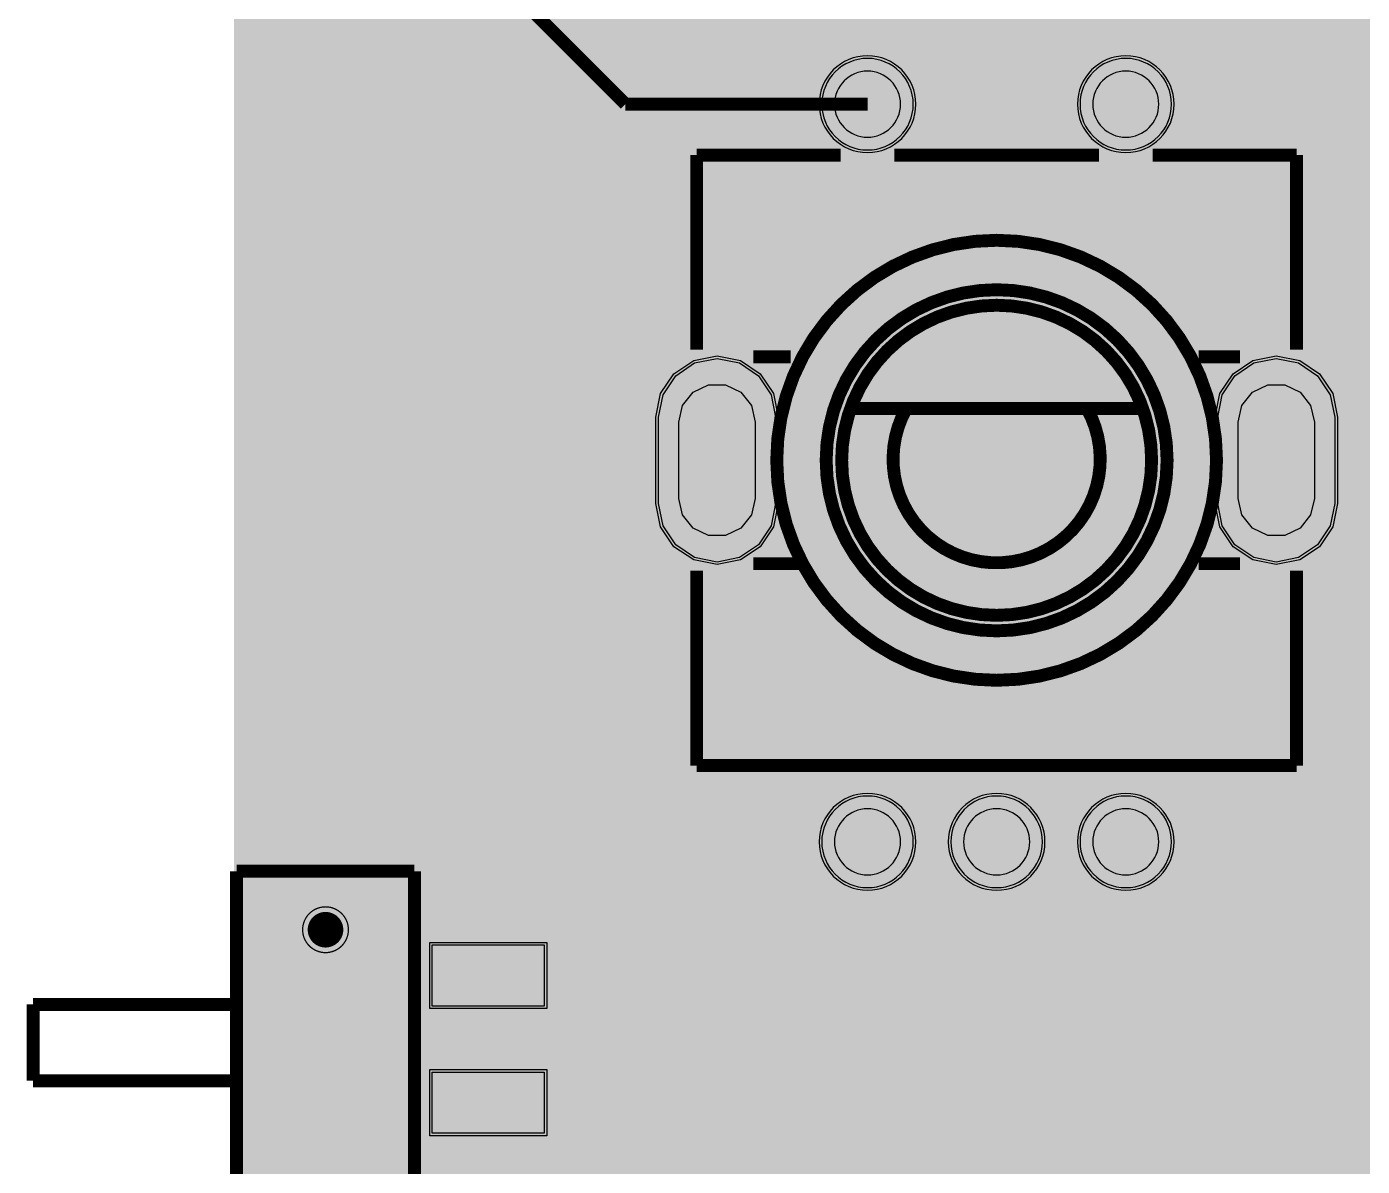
# Model space of a CAD drawing. Header units: millimetres. Extents: x -4.1 to 90, y 1 to 71.1.
# Drawn here: x -4.08 to 22.19, y 26.25 to 48.65 of the extents above; entities that cross this region are included whole.
import ezdxf

# ---------------------------------------------------------------- set-up
doc = ezdxf.new("R2010")
doc.units = ezdxf.units.MM
doc.header["$MEASUREMENT"] = 0
for name, color, linetype, true_color in [('Bottom-Layer', 7, 'Continuous', 0x0000ff), ('Bottom-Paste-Mask-Layer', 7, 'Continuous', 0x800000), ('Bottom-Solder-Mask-Layer', 7, 'Continuous', 0xaa00ff), ('Document-Layer', 7, 'Continuous', 0xffffff), ('Hole-Layer', 7, 'Continuous', 0x222222), ('Multi-Layer', 7, 'Continuous', 0xc0c0c0), ('Top-Layer', 7, 'Continuous', 0xff0000), ('Top-Paste-Mask-Layer', 7, 'Continuous', 0x808080), ('Top-Silkscreen-Layer', 7, 'Continuous', 0xffcc00), ('Top-Solder-Mask-Layer', 7, 'Continuous', 0x800080)]:
    doc.layers.add(name, color=color, linetype=linetype, true_color=true_color)

msp = doc.modelspace()

# ---------------------------------------------------------------- hatches: boundary and pattern name
at = {"layer": 'Bottom-Layer'}
for points in [[(11.56, 47.128, 1), (13.36, 47.128, 1)], [(16.64, 47.128, 1), (18.44, 47.128, 1)], [(10.65, 39.278), (10.562, 38.838), (10.313, 38.465), (9.94, 38.216), (9.5, 38.128), (9.06, 38.216), (8.687, 38.465), (8.438, 38.838), (8.35, 39.278), (8.35, 40.978), (8.438, 41.418), (8.687, 41.791), (9.06, 42.041), (9.5, 42.128), (9.94, 42.041), (10.313, 41.791), (10.562, 41.418), (10.65, 40.978)], [(21.65, 39.278), (21.562, 38.838), (21.313, 38.465), (20.94, 38.216), (20.5, 38.128), (20.06, 38.216), (19.687, 38.465), (19.438, 38.838), (19.35, 39.278), (19.35, 40.978), (19.438, 41.418), (19.687, 41.791), (20.06, 42.041), (20.5, 42.128), (20.94, 42.041), (21.313, 41.791), (21.562, 41.418), (21.65, 40.978)], [(11.56, 32.628, 1), (13.36, 32.628, 1)], [(14.1, 32.628, 1), (15.9, 32.628, 1)], [(16.64, 32.628, 1), (18.44, 32.628, 1)]]:
    msp.add_hatch(color=256, dxfattribs=at).paths.add_polyline_path(points)
at = {"layer": 'Bottom-Paste-Mask-Layer'}
for points in [[(11.56, 47.128, 1), (13.36, 47.128, 1)], [(16.64, 47.128, 1), (18.44, 47.128, 1)], [(10.65, 39.278), (10.562, 38.838), (10.313, 38.465), (9.94, 38.216), (9.5, 38.128), (9.06, 38.216), (8.687, 38.465), (8.438, 38.838), (8.35, 39.278), (8.35, 40.978), (8.438, 41.418), (8.687, 41.791), (9.06, 42.041), (9.5, 42.128), (9.94, 42.041), (10.313, 41.791), (10.562, 41.418), (10.65, 40.978)], [(21.65, 39.278), (21.562, 38.838), (21.313, 38.465), (20.94, 38.216), (20.5, 38.128), (20.06, 38.216), (19.687, 38.465), (19.438, 38.838), (19.35, 39.278), (19.35, 40.978), (19.438, 41.418), (19.687, 41.791), (20.06, 42.041), (20.5, 42.128), (20.94, 42.041), (21.313, 41.791), (21.562, 41.418), (21.65, 40.978)], [(11.56, 32.628, 1), (13.36, 32.628, 1)], [(14.1, 32.628, 1), (15.9, 32.628, 1)], [(16.64, 32.628, 1), (18.44, 32.628, 1)]]:
    msp.add_hatch(color=256, dxfattribs=at).paths.add_polyline_path(points)
at = {"layer": 'Bottom-Solder-Mask-Layer'}
for points in [[(11.509, 47.128, 1), (13.411, 47.128, 1)], [(16.589, 47.128, 1), (18.491, 47.128, 1)], [(10.701, 39.278), (10.609, 38.819), (10.349, 38.429), (9.96, 38.169), (9.5, 38.077), (9.041, 38.169), (8.651, 38.429), (8.391, 38.819), (8.299, 39.278), (8.299, 40.978), (8.391, 41.438), (8.651, 41.827), (9.041, 42.088), (9.5, 42.179), (9.96, 42.088), (10.349, 41.827), (10.609, 41.438), (10.701, 40.978)], [(21.701, 39.278), (21.609, 38.819), (21.349, 38.429), (20.96, 38.169), (20.5, 38.077), (20.041, 38.169), (19.651, 38.429), (19.391, 38.819), (19.299, 39.278), (19.299, 40.978), (19.391, 41.438), (19.651, 41.827), (20.041, 42.088), (20.5, 42.179), (20.96, 42.088), (21.349, 41.827), (21.609, 41.438), (21.701, 40.978)], [(11.509, 32.628, 1), (13.411, 32.628, 1)], [(14.049, 32.628, 1), (15.951, 32.628, 1)], [(16.589, 32.628, 1), (18.491, 32.628, 1)]]:
    msp.add_hatch(color=256, dxfattribs=at).paths.add_polyline_path(points)
at = {"layer": 'Hole-Layer'}
for points in [[(11.81, 47.128, 1), (13.11, 47.128, 1)], [(16.89, 47.128, 1), (18.19, 47.128, 1)], [(10.25, 39.378), (10.176, 39.053), (9.968, 38.792), (9.667, 38.647), (9.333, 38.647), (9.032, 38.792), (8.824, 39.053), (8.75, 39.378), (8.75, 40.878), (8.824, 41.204), (9.032, 41.465), (9.333, 41.609), (9.667, 41.609), (9.968, 41.465), (10.176, 41.204), (10.25, 40.878)], [(21.25, 39.378), (21.176, 39.053), (20.968, 38.792), (20.667, 38.647), (20.333, 38.647), (20.032, 38.792), (19.824, 39.053), (19.75, 39.378), (19.75, 40.878), (19.824, 41.204), (20.032, 41.465), (20.333, 41.609), (20.667, 41.609), (20.968, 41.465), (21.176, 41.204), (21.25, 40.878)], [(11.81, 32.628, 1), (13.11, 32.628, 1)], [(14.35, 32.628, 1), (15.65, 32.628, 1)], [(16.89, 32.628, 1), (18.19, 32.628, 1)]]:
    msp.add_hatch(color=256, dxfattribs=at).paths.add_polyline_path(points)
at = {"layer": 'Multi-Layer'}
for points in [[(11.56, 47.128, 1), (13.36, 47.128, 1)], [(11.56, 47.128, 1), (13.36, 47.128, 1)], [(11.56, 47.128, 1), (13.36, 47.128, 1)], [(16.64, 47.128, 1), (18.44, 47.128, 1)], [(16.64, 47.128, 1), (18.44, 47.128, 1)], [(16.64, 47.128, 1), (18.44, 47.128, 1)], [(10.65, 39.278), (10.562, 38.838), (10.313, 38.465), (9.94, 38.216), (9.5, 38.128), (9.06, 38.216), (8.687, 38.465), (8.438, 38.838), (8.35, 39.278), (8.35, 40.978), (8.438, 41.418), (8.687, 41.791), (9.06, 42.041), (9.5, 42.128), (9.94, 42.041), (10.313, 41.791), (10.562, 41.418), (10.65, 40.978)], [(10.65, 39.278), (10.562, 38.838), (10.313, 38.465), (9.94, 38.216), (9.5, 38.128), (9.06, 38.216), (8.687, 38.465), (8.438, 38.838), (8.35, 39.278), (8.35, 40.978), (8.438, 41.418), (8.687, 41.791), (9.06, 42.041), (9.5, 42.128), (9.94, 42.041), (10.313, 41.791), (10.562, 41.418), (10.65, 40.978)], [(10.65, 39.278), (10.562, 38.838), (10.313, 38.465), (9.94, 38.216), (9.5, 38.128), (9.06, 38.216), (8.687, 38.465), (8.438, 38.838), (8.35, 39.278), (8.35, 40.978), (8.438, 41.418), (8.687, 41.791), (9.06, 42.041), (9.5, 42.128), (9.94, 42.041), (10.313, 41.791), (10.562, 41.418), (10.65, 40.978)], [(21.65, 39.278), (21.562, 38.838), (21.313, 38.465), (20.94, 38.216), (20.5, 38.128), (20.06, 38.216), (19.687, 38.465), (19.438, 38.838), (19.35, 39.278), (19.35, 40.978), (19.438, 41.418), (19.687, 41.791), (20.06, 42.041), (20.5, 42.128), (20.94, 42.041), (21.313, 41.791), (21.562, 41.418), (21.65, 40.978)], [(21.65, 39.278), (21.562, 38.838), (21.313, 38.465), (20.94, 38.216), (20.5, 38.128), (20.06, 38.216), (19.687, 38.465), (19.438, 38.838), (19.35, 39.278), (19.35, 40.978), (19.438, 41.418), (19.687, 41.791), (20.06, 42.041), (20.5, 42.128), (20.94, 42.041), (21.313, 41.791), (21.562, 41.418), (21.65, 40.978)], [(21.65, 39.278), (21.562, 38.838), (21.313, 38.465), (20.94, 38.216), (20.5, 38.128), (20.06, 38.216), (19.687, 38.465), (19.438, 38.838), (19.35, 39.278), (19.35, 40.978), (19.438, 41.418), (19.687, 41.791), (20.06, 42.041), (20.5, 42.128), (20.94, 42.041), (21.313, 41.791), (21.562, 41.418), (21.65, 40.978)], [(11.56, 32.628, 1), (13.36, 32.628, 1)], [(11.56, 32.628, 1), (13.36, 32.628, 1)], [(11.56, 32.628, 1), (13.36, 32.628, 1)], [(14.1, 32.628, 1), (15.9, 32.628, 1)], [(14.1, 32.628, 1), (15.9, 32.628, 1)], [(14.1, 32.628, 1), (15.9, 32.628, 1)], [(16.64, 32.628, 1), (18.44, 32.628, 1)], [(16.64, 32.628, 1), (18.44, 32.628, 1)], [(16.64, 32.628, 1), (18.44, 32.628, 1)], [(1.35, 30.9, 1), (2.25, 30.9, 1)], [(1.35, 30.9, 1), (2.25, 30.9, 1)]]:
    msp.add_hatch(color=256, dxfattribs=at).paths.add_polyline_path(points)
at = {"layer": 'Top-Layer'}
for points in [[(0, 4.049), (0, 68.049), (0.075, 68.717), (0.297, 69.351), (0.655, 69.92), (1.13, 70.395), (1.698, 70.752), (2.332, 70.974), (3, 71.049), (87, 71.049), (87.668, 70.974), (88.302, 70.752), (88.871, 70.395), (89.346, 69.92), (89.703, 69.351), (89.925, 68.717), (90, 68.049), (90, 4.049), (89.925, 3.381), (89.703, 2.747), (89.346, 2.179), (88.871, 1.704), (88.302, 1.346), (87.668, 1.124), (87, 1.049), (3, 1.049), (2.332, 1.124), (1.698, 1.346), (1.13, 1.704), (0.655, 2.179), (0.297, 2.747), (0.075, 3.381)], [(11.56, 47.128, 1), (13.36, 47.128, 1)], [(16.64, 47.128, 1), (18.44, 47.128, 1)], [(10.65, 39.278), (10.562, 38.838), (10.313, 38.465), (9.94, 38.216), (9.5, 38.128), (9.06, 38.216), (8.687, 38.465), (8.438, 38.838), (8.35, 39.278), (8.35, 40.978), (8.438, 41.418), (8.687, 41.791), (9.06, 42.041), (9.5, 42.128), (9.94, 42.041), (10.313, 41.791), (10.562, 41.418), (10.65, 40.978)], [(21.65, 39.278), (21.562, 38.838), (21.313, 38.465), (20.94, 38.216), (20.5, 38.128), (20.06, 38.216), (19.687, 38.465), (19.438, 38.838), (19.35, 39.278), (19.35, 40.978), (19.438, 41.418), (19.687, 41.791), (20.06, 42.041), (20.5, 42.128), (20.94, 42.041), (21.313, 41.791), (21.562, 41.418), (21.65, 40.978)], [(11.56, 32.628, 1), (13.36, 32.628, 1)], [(14.1, 32.628, 1), (15.9, 32.628, 1)], [(16.64, 32.628, 1), (18.44, 32.628, 1)], [(3.9, 30.6), (6.1, 30.6), (6.1, 29.4), (3.9, 29.4)], [(3.9, 28.1), (6.1, 28.1), (6.1, 26.9), (3.9, 26.9)]]:
    msp.add_hatch(color=256, dxfattribs=at).paths.add_polyline_path(points)
at = {"layer": 'Top-Paste-Mask-Layer'}
for points in [[(11.56, 47.128, 1), (13.36, 47.128, 1)], [(16.64, 47.128, 1), (18.44, 47.128, 1)], [(10.65, 39.278), (10.562, 38.838), (10.313, 38.465), (9.94, 38.216), (9.5, 38.128), (9.06, 38.216), (8.687, 38.465), (8.438, 38.838), (8.35, 39.278), (8.35, 40.978), (8.438, 41.418), (8.687, 41.791), (9.06, 42.041), (9.5, 42.128), (9.94, 42.041), (10.313, 41.791), (10.562, 41.418), (10.65, 40.978)], [(21.65, 39.278), (21.562, 38.838), (21.313, 38.465), (20.94, 38.216), (20.5, 38.128), (20.06, 38.216), (19.687, 38.465), (19.438, 38.838), (19.35, 39.278), (19.35, 40.978), (19.438, 41.418), (19.687, 41.791), (20.06, 42.041), (20.5, 42.128), (20.94, 42.041), (21.313, 41.791), (21.562, 41.418), (21.65, 40.978)], [(11.56, 32.628, 1), (13.36, 32.628, 1)], [(14.1, 32.628, 1), (15.9, 32.628, 1)], [(16.64, 32.628, 1), (18.44, 32.628, 1)], [(3.9, 30.6), (6.1, 30.6), (6.1, 29.4), (3.9, 29.4)], [(3.9, 28.1), (6.1, 28.1), (6.1, 26.9), (3.9, 26.9)]]:
    msp.add_hatch(color=256, dxfattribs=at).paths.add_polyline_path(points)
at = {"layer": 'Top-Solder-Mask-Layer'}
for points in [[(11.509, 47.128, 1), (13.411, 47.128, 1)], [(16.589, 47.128, 1), (18.491, 47.128, 1)], [(10.701, 39.278), (10.609, 38.819), (10.349, 38.429), (9.96, 38.169), (9.5, 38.077), (9.041, 38.169), (8.651, 38.429), (8.391, 38.819), (8.299, 39.278), (8.299, 40.978), (8.391, 41.438), (8.651, 41.827), (9.041, 42.088), (9.5, 42.179), (9.96, 42.088), (10.349, 41.827), (10.609, 41.438), (10.701, 40.978)], [(21.701, 39.278), (21.609, 38.819), (21.349, 38.429), (20.96, 38.169), (20.5, 38.077), (20.041, 38.169), (19.651, 38.429), (19.391, 38.819), (19.299, 39.278), (19.299, 40.978), (19.391, 41.438), (19.651, 41.827), (20.041, 42.088), (20.5, 42.179), (20.96, 42.088), (21.349, 41.827), (21.609, 41.438), (21.701, 40.978)], [(11.509, 32.628, 1), (13.411, 32.628, 1)], [(14.049, 32.628, 1), (15.951, 32.628, 1)], [(16.589, 32.628, 1), (18.491, 32.628, 1)], [(3.849, 30.651), (6.151, 30.651), (6.151, 29.349), (3.849, 29.349)], [(3.849, 28.151), (6.151, 28.151), (6.151, 26.849), (3.849, 26.849)]]:
    msp.add_hatch(color=256, dxfattribs=at).paths.add_polyline_path(points)

# ---------------------------------------------------------------- linework, layer by layer
at = {"layer": 'Bottom-Layer'}
for points in [[(11.56, 47.128, 1), (13.36, 47.128, 1)], [(16.64, 47.128, 1), (18.44, 47.128, 1)], [(11.56, 32.628, 1), (13.36, 32.628, 1)], [(14.1, 32.628, 1), (15.9, 32.628, 1)], [(16.64, 32.628, 1), (18.44, 32.628, 1)]]:
    msp.add_lwpolyline(points, format="xyb", close=True, dxfattribs=at)
for points in [[(10.65, 39.278), (10.562, 38.838), (10.313, 38.465), (9.94, 38.216), (9.5, 38.128), (9.06, 38.216), (8.687, 38.465), (8.438, 38.838), (8.35, 39.278), (8.35, 40.978), (8.438, 41.418), (8.687, 41.791), (9.06, 42.041), (9.5, 42.128), (9.94, 42.041), (10.313, 41.791), (10.562, 41.418), (10.65, 40.978)], [(21.65, 39.278), (21.562, 38.838), (21.313, 38.465), (20.94, 38.216), (20.5, 38.128), (20.06, 38.216), (19.687, 38.465), (19.438, 38.838), (19.35, 39.278), (19.35, 40.978), (19.438, 41.418), (19.687, 41.791), (20.06, 42.041), (20.5, 42.128), (20.94, 42.041), (21.313, 41.791), (21.562, 41.418), (21.65, 40.978)]]:
    msp.add_lwpolyline(points, close=True, dxfattribs=at)
at = {"layer": 'Bottom-Paste-Mask-Layer'}
for points in [[(11.56, 47.128, 1), (13.36, 47.128, 1)], [(16.64, 47.128, 1), (18.44, 47.128, 1)], [(11.56, 32.628, 1), (13.36, 32.628, 1)], [(14.1, 32.628, 1), (15.9, 32.628, 1)], [(16.64, 32.628, 1), (18.44, 32.628, 1)]]:
    msp.add_lwpolyline(points, format="xyb", close=True, dxfattribs=at)
for points in [[(10.65, 39.278), (10.562, 38.838), (10.313, 38.465), (9.94, 38.216), (9.5, 38.128), (9.06, 38.216), (8.687, 38.465), (8.438, 38.838), (8.35, 39.278), (8.35, 40.978), (8.438, 41.418), (8.687, 41.791), (9.06, 42.041), (9.5, 42.128), (9.94, 42.041), (10.313, 41.791), (10.562, 41.418), (10.65, 40.978)], [(21.65, 39.278), (21.562, 38.838), (21.313, 38.465), (20.94, 38.216), (20.5, 38.128), (20.06, 38.216), (19.687, 38.465), (19.438, 38.838), (19.35, 39.278), (19.35, 40.978), (19.438, 41.418), (19.687, 41.791), (20.06, 42.041), (20.5, 42.128), (20.94, 42.041), (21.313, 41.791), (21.562, 41.418), (21.65, 40.978)]]:
    msp.add_lwpolyline(points, close=True, dxfattribs=at)
at = {"layer": 'Bottom-Solder-Mask-Layer'}
for points in [[(11.509, 47.128, 1), (13.411, 47.128), (13.411, 47.128, 1), (11.509, 47.128)], [(11.509, 32.628, 1), (13.411, 32.628), (13.411, 32.628, 1), (11.509, 32.628)], [(14.049, 32.628, 1), (15.951, 32.628), (15.951, 32.628, 1), (14.049, 32.628)]]:
    msp.add_lwpolyline(points, format="xyb", dxfattribs=at)
for points in [[(16.589, 47.128, 1), (18.491, 47.128, 1)], [(16.589, 32.628, 1), (18.491, 32.628, 1)]]:
    msp.add_lwpolyline(points, format="xyb", close=True, dxfattribs=at)
for points in [[(10.701, 39.278), (10.609, 38.819), (10.349, 38.429), (9.96, 38.169), (9.5, 38.077), (9.041, 38.169), (8.651, 38.429), (8.391, 38.819), (8.299, 39.278), (8.299, 40.978), (8.391, 41.438), (8.651, 41.827), (9.041, 42.088), (9.5, 42.179), (9.96, 42.088), (10.349, 41.827), (10.609, 41.438), (10.701, 40.978)], [(21.701, 39.278), (21.609, 38.819), (21.349, 38.429), (20.96, 38.169), (20.5, 38.077), (20.041, 38.169), (19.651, 38.429), (19.391, 38.819), (19.299, 39.278), (19.299, 40.978), (19.391, 41.438), (19.651, 41.827), (20.041, 42.088), (20.5, 42.179), (20.96, 42.088), (21.349, 41.827), (21.609, 41.438), (21.701, 40.978)]]:
    msp.add_lwpolyline(points, close=True, dxfattribs=at)
at = {"layer": 'Document-Layer', "const_width": 0.35}
msp.add_lwpolyline([(1.625, 30.9, 1), (1.975, 30.9, 1)], format="xyb", close=True, dxfattribs=at)
msp.add_lwpolyline([(1.625, 30.9, 1), (1.975, 30.9, 1)], format="xyb", close=True, dxfattribs=at)
at = {"layer": 'Hole-Layer'}
for points in [[(11.81, 47.128, 1), (13.11, 47.128, 1)], [(16.89, 47.128, 1), (18.19, 47.128, 1)], [(11.81, 32.628, 1), (13.11, 32.628, 1)], [(14.35, 32.628, 1), (15.65, 32.628, 1)], [(16.89, 32.628, 1), (18.19, 32.628, 1)]]:
    msp.add_lwpolyline(points, format="xyb", close=True, dxfattribs=at)
for points in [[(10.25, 39.378), (10.176, 39.053), (9.968, 38.792), (9.667, 38.647), (9.333, 38.647), (9.032, 38.792), (8.824, 39.053), (8.75, 39.378), (8.75, 40.878), (8.824, 41.204), (9.032, 41.465), (9.333, 41.609), (9.667, 41.609), (9.968, 41.465), (10.176, 41.204), (10.25, 40.878)], [(21.25, 39.378), (21.176, 39.053), (20.968, 38.792), (20.667, 38.647), (20.333, 38.647), (20.032, 38.792), (19.824, 39.053), (19.75, 39.378), (19.75, 40.878), (19.824, 41.204), (20.032, 41.465), (20.333, 41.609), (20.667, 41.609), (20.968, 41.465), (21.176, 41.204), (21.25, 40.878)]]:
    msp.add_lwpolyline(points, close=True, dxfattribs=at)
at = {"layer": 'Multi-Layer'}
for points in [[(11.56, 47.128, 1), (13.36, 47.128, 1)], [(11.56, 47.128, 1), (13.36, 47.128, 1)], [(11.56, 47.128, 1), (13.36, 47.128, 1)], [(16.64, 47.128, 1), (18.44, 47.128, 1)], [(16.64, 47.128, 1), (18.44, 47.128, 1)], [(16.64, 47.128, 1), (18.44, 47.128, 1)], [(11.56, 32.628, 1), (13.36, 32.628, 1)], [(11.56, 32.628, 1), (13.36, 32.628, 1)], [(11.56, 32.628, 1), (13.36, 32.628, 1)], [(14.1, 32.628, 1), (15.9, 32.628, 1)], [(14.1, 32.628, 1), (15.9, 32.628, 1)], [(14.1, 32.628, 1), (15.9, 32.628, 1)], [(16.64, 32.628, 1), (18.44, 32.628, 1)], [(16.64, 32.628, 1), (18.44, 32.628, 1)], [(16.64, 32.628, 1), (18.44, 32.628, 1)]]:
    msp.add_lwpolyline(points, format="xyb", close=True, dxfattribs=at)
for points in [[(10.65, 39.278), (10.562, 38.838), (10.313, 38.465), (9.94, 38.216), (9.5, 38.128), (9.06, 38.216), (8.687, 38.465), (8.438, 38.838), (8.35, 39.278), (8.35, 40.978), (8.438, 41.418), (8.687, 41.791), (9.06, 42.041), (9.5, 42.128), (9.94, 42.041), (10.313, 41.791), (10.562, 41.418), (10.65, 40.978)], [(10.65, 39.278), (10.562, 38.838), (10.313, 38.465), (9.94, 38.216), (9.5, 38.128), (9.06, 38.216), (8.687, 38.465), (8.438, 38.838), (8.35, 39.278), (8.35, 40.978), (8.438, 41.418), (8.687, 41.791), (9.06, 42.041), (9.5, 42.128), (9.94, 42.041), (10.313, 41.791), (10.562, 41.418), (10.65, 40.978)], [(10.65, 39.278), (10.562, 38.838), (10.313, 38.465), (9.94, 38.216), (9.5, 38.128), (9.06, 38.216), (8.687, 38.465), (8.438, 38.838), (8.35, 39.278), (8.35, 40.978), (8.438, 41.418), (8.687, 41.791), (9.06, 42.041), (9.5, 42.128), (9.94, 42.041), (10.313, 41.791), (10.562, 41.418), (10.65, 40.978)], [(21.65, 39.278), (21.562, 38.838), (21.313, 38.465), (20.94, 38.216), (20.5, 38.128), (20.06, 38.216), (19.687, 38.465), (19.438, 38.838), (19.35, 39.278), (19.35, 40.978), (19.438, 41.418), (19.687, 41.791), (20.06, 42.041), (20.5, 42.128), (20.94, 42.041), (21.313, 41.791), (21.562, 41.418), (21.65, 40.978)], [(21.65, 39.278), (21.562, 38.838), (21.313, 38.465), (20.94, 38.216), (20.5, 38.128), (20.06, 38.216), (19.687, 38.465), (19.438, 38.838), (19.35, 39.278), (19.35, 40.978), (19.438, 41.418), (19.687, 41.791), (20.06, 42.041), (20.5, 42.128), (20.94, 42.041), (21.313, 41.791), (21.562, 41.418), (21.65, 40.978)], [(21.65, 39.278), (21.562, 38.838), (21.313, 38.465), (20.94, 38.216), (20.5, 38.128), (20.06, 38.216), (19.687, 38.465), (19.438, 38.838), (19.35, 39.278), (19.35, 40.978), (19.438, 41.418), (19.687, 41.791), (20.06, 42.041), (20.5, 42.128), (20.94, 42.041), (21.313, 41.791), (21.562, 41.418), (21.65, 40.978)]]:
    msp.add_lwpolyline(points, close=True, dxfattribs=at)
at = {"layer": 'Multi-Layer', "const_width": 0.0254}
msp.add_lwpolyline([(1.35, 30.9, 1), (2.25, 30.9, 1)], format="xyb", close=True, dxfattribs=at)
msp.add_lwpolyline([(1.35, 30.9, 1), (2.25, 30.9, 1)], format="xyb", close=True, dxfattribs=at)
at = {"layer": 'Top-Layer'}
for points, const_width in [([(87, 1.049), (3, 1.049), (2.332, 1.124), (1.698, 1.346), (1.13, 1.704), (0.655, 2.179), (0.297, 2.747), (0.075, 3.381), (0, 4.049), (0, 68.049), (0.075, 68.717), (0.297, 69.351), (0.655, 69.92), (1.13, 70.395), (1.698, 70.752), (2.332, 70.974), (3, 71.049), (87, 71.049)], 0.00508), ([(2.955, 51.872), (7.699, 47.128)], 0.254), ([(7.699, 47.128), (12.46, 47.128)], 0.254)]:
    msp.add_lwpolyline(points, dxfattribs=dict(at, const_width=const_width))
for points in [[(11.56, 47.128, 1), (13.36, 47.128, 1)], [(16.64, 47.128, 1), (18.44, 47.128, 1)], [(11.56, 32.628, 1), (13.36, 32.628, 1)], [(14.1, 32.628, 1), (15.9, 32.628, 1)], [(16.64, 32.628, 1), (18.44, 32.628, 1)]]:
    msp.add_lwpolyline(points, format="xyb", close=True, dxfattribs=at)
for points in [[(10.65, 39.278), (10.562, 38.838), (10.313, 38.465), (9.94, 38.216), (9.5, 38.128), (9.06, 38.216), (8.687, 38.465), (8.438, 38.838), (8.35, 39.278), (8.35, 40.978), (8.438, 41.418), (8.687, 41.791), (9.06, 42.041), (9.5, 42.128), (9.94, 42.041), (10.313, 41.791), (10.562, 41.418), (10.65, 40.978)], [(21.65, 39.278), (21.562, 38.838), (21.313, 38.465), (20.94, 38.216), (20.5, 38.128), (20.06, 38.216), (19.687, 38.465), (19.438, 38.838), (19.35, 39.278), (19.35, 40.978), (19.438, 41.418), (19.687, 41.791), (20.06, 42.041), (20.5, 42.128), (20.94, 42.041), (21.313, 41.791), (21.562, 41.418), (21.65, 40.978)], [(3.9, 30.6), (6.1, 30.6), (6.1, 29.4), (3.9, 29.4)], [(3.9, 28.1), (6.1, 28.1), (6.1, 26.9), (3.9, 26.9)]]:
    msp.add_lwpolyline(points, close=True, dxfattribs=at)
at = {"layer": 'Top-Paste-Mask-Layer'}
for points in [[(11.56, 47.128, 1), (13.36, 47.128, 1)], [(16.64, 47.128, 1), (18.44, 47.128, 1)], [(11.56, 32.628, 1), (13.36, 32.628, 1)], [(14.1, 32.628, 1), (15.9, 32.628, 1)], [(16.64, 32.628, 1), (18.44, 32.628, 1)]]:
    msp.add_lwpolyline(points, format="xyb", close=True, dxfattribs=at)
for points in [[(10.65, 39.278), (10.562, 38.838), (10.313, 38.465), (9.94, 38.216), (9.5, 38.128), (9.06, 38.216), (8.687, 38.465), (8.438, 38.838), (8.35, 39.278), (8.35, 40.978), (8.438, 41.418), (8.687, 41.791), (9.06, 42.041), (9.5, 42.128), (9.94, 42.041), (10.313, 41.791), (10.562, 41.418), (10.65, 40.978)], [(21.65, 39.278), (21.562, 38.838), (21.313, 38.465), (20.94, 38.216), (20.5, 38.128), (20.06, 38.216), (19.687, 38.465), (19.438, 38.838), (19.35, 39.278), (19.35, 40.978), (19.438, 41.418), (19.687, 41.791), (20.06, 42.041), (20.5, 42.128), (20.94, 42.041), (21.313, 41.791), (21.562, 41.418), (21.65, 40.978)], [(3.9, 30.6), (6.1, 30.6), (6.1, 29.4), (3.9, 29.4)], [(3.9, 28.1), (6.1, 28.1), (6.1, 26.9), (3.9, 26.9)]]:
    msp.add_lwpolyline(points, close=True, dxfattribs=at)
at = {"layer": 'Top-Silkscreen-Layer', "const_width": 0.254}
for points in [[(9.1, 46.128), (9.1, 42.3)], [(9.1, 46.128), (11.934, 46.128)], [(9.1, 46.128), (9.1, 42.3)], [(9.1, 46.128), (9.1, 42.3)], [(9.1, 46.128), (11.934, 46.128)], [(9.1, 46.128), (9.1, 42.3)], [(12.986, 46.128), (17.014, 46.128)], [(12.986, 46.128), (17.014, 46.128)], [(18.066, 46.128), (20.9, 46.128)], [(18.066, 46.128), (20.9, 46.128)], [(20.9, 42.3), (20.9, 46.128)], [(20.9, 42.3), (20.9, 46.128)], [(10.949, 42.16), (10.212, 42.16)], [(10.949, 42.16), (10.212, 42.16)], [(19.788, 42.16), (18.975, 42.16)], [(19.788, 42.16), (18.975, 42.16)], [(12.206, 41.144), (17.794, 41.144)], [(12.206, 41.144), (17.794, 41.144)], [(10.212, 38.096), (11.19, 38.096)], [(10.212, 38.096), (11.19, 38.096)], [(19.788, 38.096), (18.975, 38.096)], [(19.788, 38.096), (18.975, 38.096)], [(9.1, 37.956), (9.1, 34.128)], [(9.1, 37.956), (9.1, 34.128)], [(9.1, 37.956), (9.1, 34.128)], [(9.1, 37.956), (9.1, 34.128)], [(20.9, 34.128), (20.9, 37.956)], [(20.9, 34.128), (20.9, 37.956)], [(20.9, 34.128), (9.1, 34.128)], [(20.9, 34.128), (9.1, 34.128)], [(0.05, 32.05), (3.55, 32.05)], [(0.05, 32.05), (0.05, 22.95)], [(0.05, 32.05), (3.55, 32.05)], [(0.05, 32.05), (0.05, 22.95)], [(3.55, 32.05), (3.55, 22.95)], [(3.55, 32.05), (3.55, 22.95)], [(-3.95, 29.431), (-3.95, 27.931)], [(0.05, 29.431), (-3.95, 29.431)], [(-3.95, 29.431), (-3.95, 27.931)], [(0.05, 29.431), (-3.95, 29.431)], [(-3.95, 27.931), (0.05, 27.931)], [(-3.95, 27.931), (0.05, 27.931)]]:
    msp.add_lwpolyline(points, dxfattribs=at)
for points in [[(10.675, 40.128, 1), (19.325, 40.128), (19.325, 40.128, 1), (10.675, 40.128)], [(10.675, 40.128, 1), (19.325, 40.128), (19.325, 40.128, 1), (10.675, 40.128)], [(16.778, 41.144, -1.705), (13.222, 41.144)], [(16.778, 41.144, -1.705), (13.222, 41.144)]]:
    msp.add_lwpolyline(points, format="xyb", dxfattribs=at)
for points in [[(11.647, 40.128, 1), (18.353, 40.128, 1)], [(11.647, 40.128, 1), (18.353, 40.128, 1)], [(11.952, 40.128, 1), (18.048, 40.128, 1)], [(11.952, 40.128, 1), (18.048, 40.128, 1)]]:
    msp.add_lwpolyline(points, format="xyb", close=True, dxfattribs=at)
at = {"layer": 'Top-Solder-Mask-Layer'}
for points in [[(11.509, 47.128, 1), (13.411, 47.128), (13.411, 47.128, 1), (11.509, 47.128)], [(11.509, 32.628, 1), (13.411, 32.628), (13.411, 32.628, 1), (11.509, 32.628)], [(14.049, 32.628, 1), (15.951, 32.628), (15.951, 32.628, 1), (14.049, 32.628)]]:
    msp.add_lwpolyline(points, format="xyb", dxfattribs=at)
for points in [[(16.589, 47.128, 1), (18.491, 47.128, 1)], [(16.589, 32.628, 1), (18.491, 32.628, 1)]]:
    msp.add_lwpolyline(points, format="xyb", close=True, dxfattribs=at)
for points in [[(10.701, 39.278), (10.609, 38.819), (10.349, 38.429), (9.96, 38.169), (9.5, 38.077), (9.041, 38.169), (8.651, 38.429), (8.391, 38.819), (8.299, 39.278), (8.299, 40.978), (8.391, 41.438), (8.651, 41.827), (9.041, 42.088), (9.5, 42.179), (9.96, 42.088), (10.349, 41.827), (10.609, 41.438), (10.701, 40.978)], [(21.701, 39.278), (21.609, 38.819), (21.349, 38.429), (20.96, 38.169), (20.5, 38.077), (20.041, 38.169), (19.651, 38.429), (19.391, 38.819), (19.299, 39.278), (19.299, 40.978), (19.391, 41.438), (19.651, 41.827), (20.041, 42.088), (20.5, 42.179), (20.96, 42.088), (21.349, 41.827), (21.609, 41.438), (21.701, 40.978)], [(3.849, 30.651), (6.151, 30.651), (6.151, 29.349), (3.849, 29.349)], [(3.849, 28.151), (6.151, 28.151), (6.151, 26.849), (3.849, 26.849)]]:
    msp.add_lwpolyline(points, close=True, dxfattribs=at)

doc.saveas('drawing.dxf')
